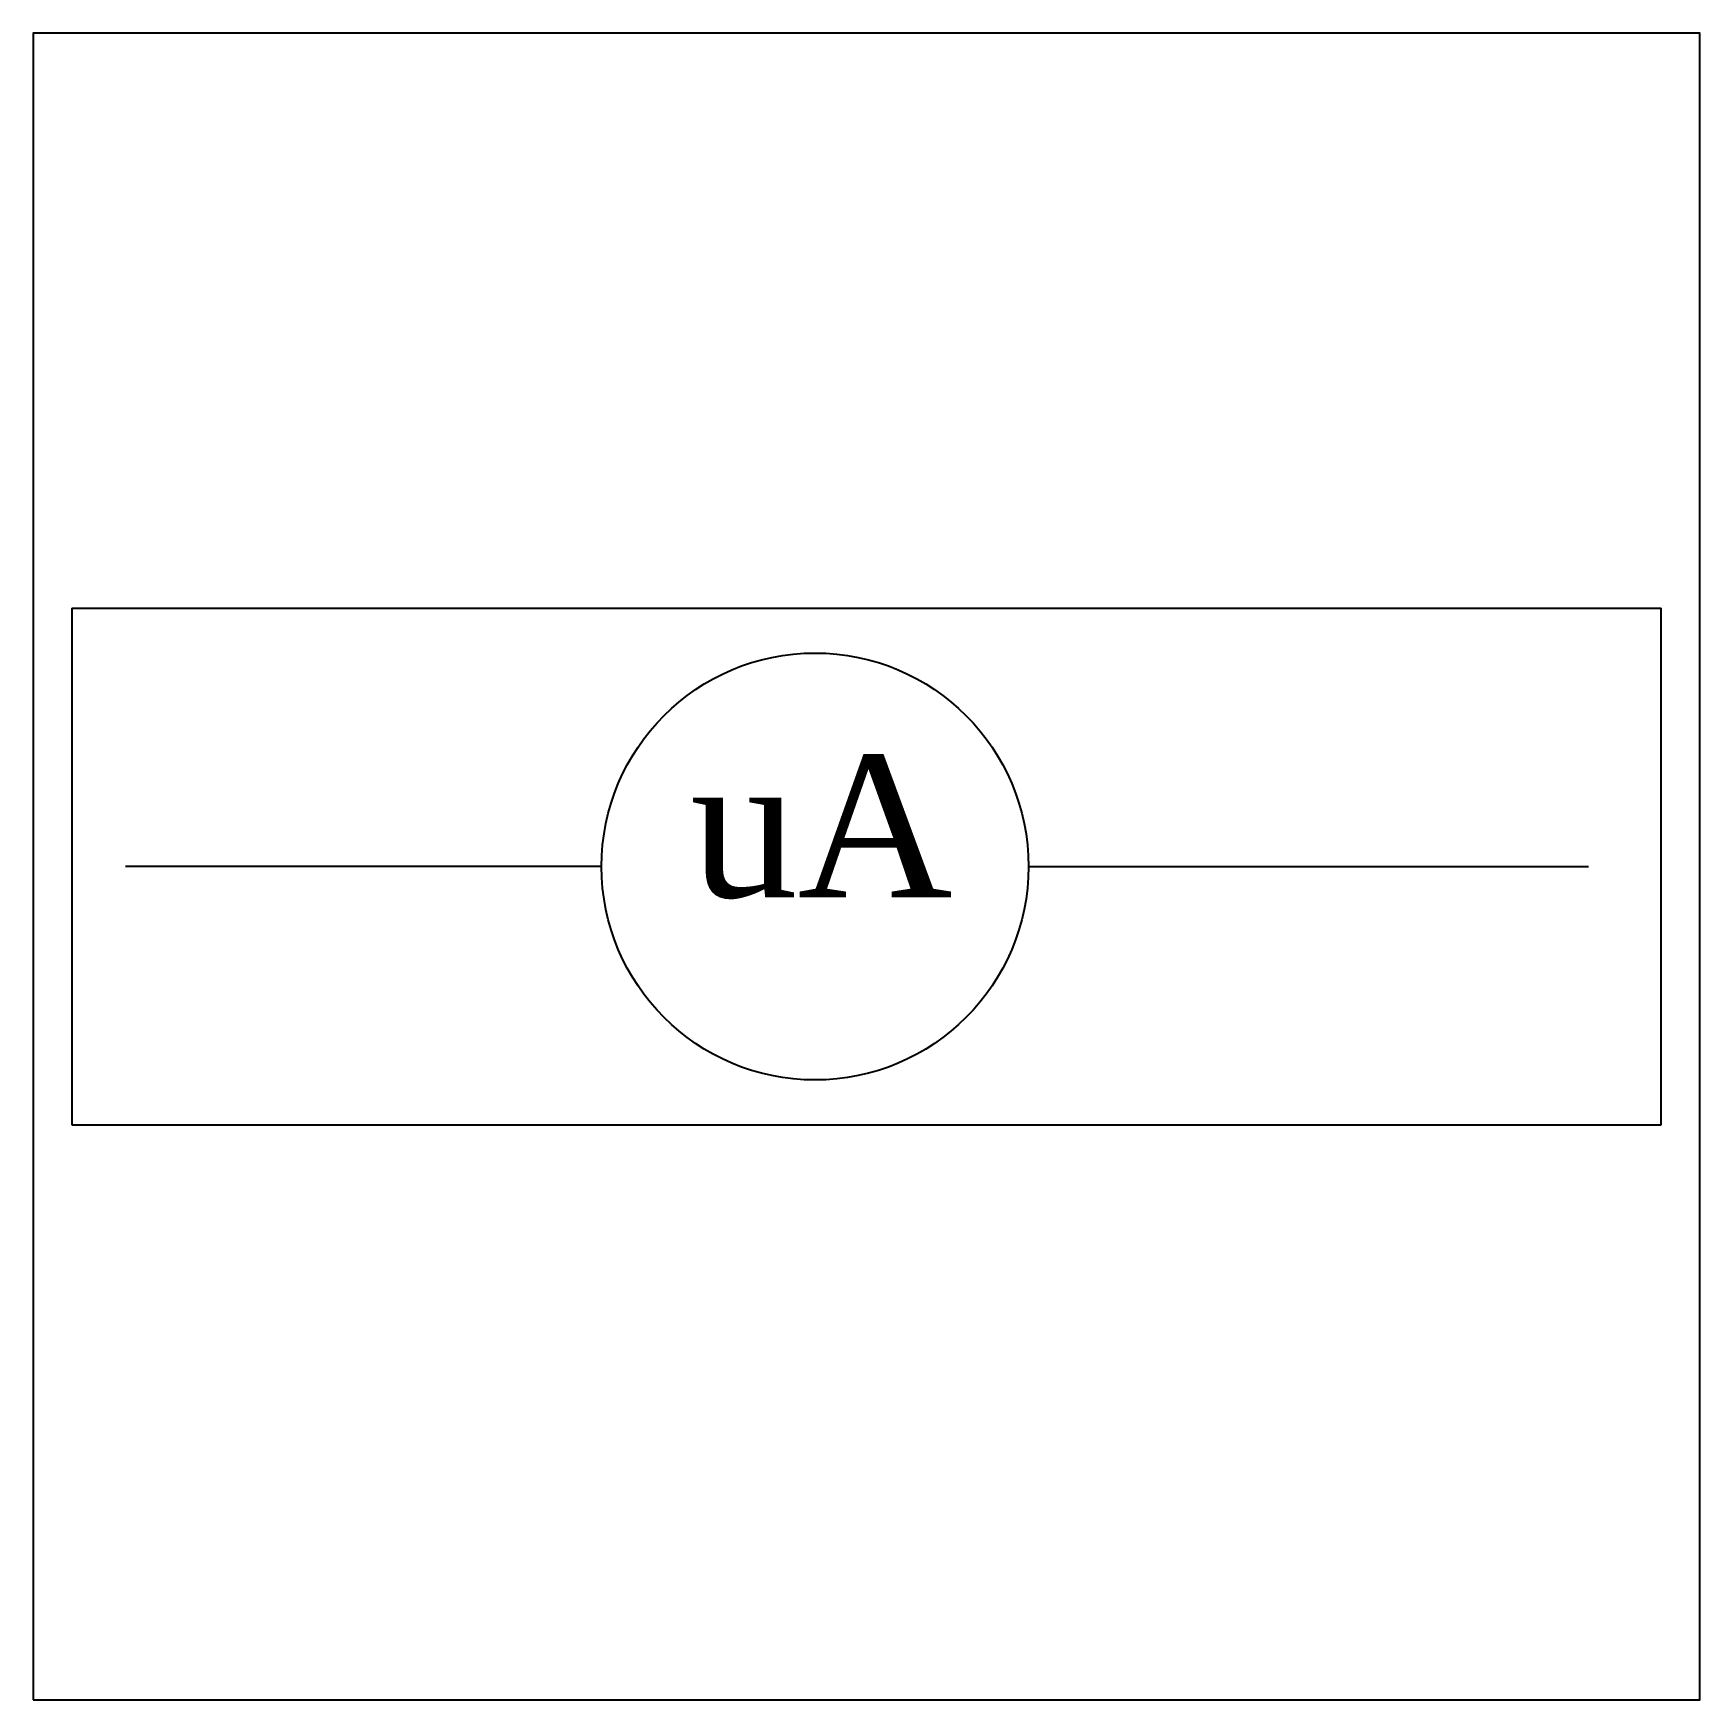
# Model space of a CAD drawing. Header units: millimetres. Extents: x 0 to 1000, y 0 to 1000.
import ezdxf

# ---------------------------------------------------------------- set-up
doc = ezdxf.new("R2010")
doc.units = ezdxf.units.MM
doc.layers.get('0').update_dxf_attribs({"color": 2})
doc.layers.add('1', color=1, linetype='Continuous')
doc.layers.add('3', color=7, linetype='Continuous')

msp = doc.modelspace()

# ---------------------------------------------------------------- linework, layer by layer
at = {"color": 2}
msp.add_lwpolyline([(0, 0), (1000, 0), (1000, 1000), (0, 1000)], close=True, dxfattribs=at)
at = {"layer": '1', "color": 1}
for p, q in [((23.2, 655.1), (23.2, 344.9)), ((23.2, 655.1), (976.8, 655.1)), ((976.8, 344.9), (976.8, 655.1)), ((23.2, 344.9), (976.8, 344.9))]:
    msp.add_line(p, q, dxfattribs=at)
at = {"layer": '3'}
for p, q in [((341.1, 500), (55.4, 500)), ((597.2, 500), (933.3, 500))]:
    msp.add_line(p, q, dxfattribs=at)
msp.add_circle((469.1, 500), 128.1, dxfattribs=at)

# ---------------------------------------------------------------- texts
at = {"layer": '3', "insert": (394.2, 566.9), "char_height": 85.324, "width": 386.025, "attachment_point": 1}
msp.add_mtext('{\\f@Batang|b0|i0|c0|p18;uA}', dxfattribs=at)

doc.saveas('drawing.dxf')
